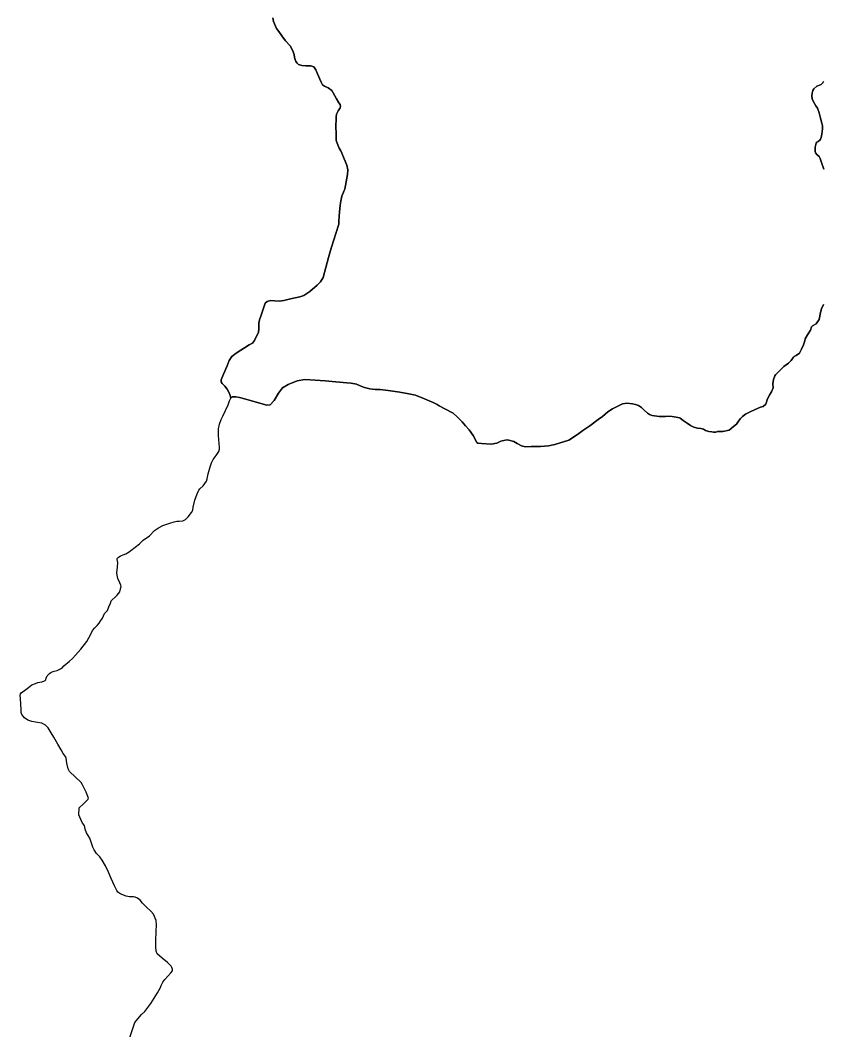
# Model space of a CAD drawing. Header units: millimetres. Extents: x 163919 to 195198, y 430116 to 478891.
# Drawn here: x 165923 to 169095, y 447692 to 451687 of the extents above; entities that cross this region are included whole.
import ezdxf

# ---------------------------------------------------------------- set-up
doc = ezdxf.new("R2010")
doc.units = ezdxf.units.MM
for name, color, linetype in [('#SK(지방하천)_2', 6, 'Continuous'), ('#SK01', 6, 'Continuous'), ('#SK02', 6, 'Continuous'), ('#SK03', 2, 'Continuous'), ('#SK04', 2, 'Continuous')]:
    doc.layers.add(name, color=color, linetype=linetype)

msp = doc.modelspace()

# ---------------------------------------------------------------- linework, layer by layer
at = {"layer": '#SK(지방하천)_2'}
for points in [[(169099.6, 451098.7), (169090.2, 451124.9), (169085.6, 451139.9), (169080.6, 451148.1), (169073.5, 451155.6), (169066.5, 451163), (169064.9, 451168.4), (169065.3, 451177), (169066, 451185), (169066.2, 451190.7), (169067.8, 451195.6), (169069.6, 451200.9), (169072.6, 451205), (169077.4, 451207.9), (169084.4, 451213.3), (169087, 451217.4), (169088.9, 451224.1), (169092.1, 451236.1), (169093.8, 451257.7), (169094.3, 451269.8), (169092.2, 451279.6), (169086.5, 451300), (169081.4, 451321.5), (169074.2, 451339.2), (169067.8, 451348.8), (169057, 451366.9), (169053.4, 451376.5), (169052.2, 451388.6), (169052.9, 451399.3), (169055.6, 451409.3), (169059.7, 451416.6), (169071.5, 451426.2), (169076, 451428.3), (169089.4, 451433.7), (169095.3, 451439.6), (169098.4, 451444.7)], [(166353.3, 447658.3), (166371.6, 447713.5), (166376.2, 447724.8), (166381.2, 447731.2), (166402.2, 447756.1), (166415.1, 447768.7), (166439.2, 447799.4), (166465.5, 447842), (166476.3, 447860), (166479.8, 447871), (166486.4, 447884.3), (166495.1, 447895.3), (166517.6, 447920.9), (166524.2, 447929.1), (166524.5, 447935.1), (166521.9, 447942.9), (166519.2, 447947.3), (166505, 447961.5), (166484.5, 447979), (166464.5, 447996.6), (166459.8, 448006.4), (166458.8, 448024.5), (166458.9, 448045.8), (166460.8, 448086.6), (166461.8, 448109.3), (166459.8, 448127.6), (166449.7, 448152.7), (166439.7, 448165.2), (166422, 448180.3), (166406, 448196.6), (166396.5, 448208.8), (166386.9, 448216.6), (166377.1, 448220.9), (166370.8, 448221.4), (166355.2, 448221.6), (166342.1, 448224.5), (166324.5, 448231.5), (166316.4, 448235.1), (166309, 448240.8), (166304.2, 448246.7), (166295, 448264.6), (166282.5, 448294.1), (166271.6, 448318.9), (166259.3, 448344.1), (166247, 448366.4), (166237, 448379.2), (166234.4, 448381.9), (166224.5, 448392.5), (166214.9, 448407.5), (166210.1, 448418.7), (166197.6, 448454.1), (166185.1, 448474.5), (166179.8, 448489.7), (166176.8, 448503.2), (166168.4, 448512.6), (166162.5, 448527.4), (166154.2, 448545.5), (166156.1, 448574.2), (166172.4, 448589.4), (166191.3, 448608), (166192.5, 448612), (166184, 448634.9), (166168.8, 448664.4), (166163.4, 448673.5), (166117.4, 448717.6), (166112.1, 448727.8), (166107, 448749.8), (166105, 448769.3), (166101.5, 448776.9), (166092.6, 448788.8), (166084, 448802.3), (166070.9, 448824.7), (166055.9, 448852.9), (166045.4, 448869.4), (166032.7, 448889.5), (166022.4, 448900.7), (166008.3, 448908.2), (165991, 448910.9), (165968.4, 448914.4), (165952.8, 448920.6), (165939.7, 448929.9), (165929.4, 448942.7), (165926.3, 448950.8), (165926, 448960.6), (165925.6, 448982.9), (165924.2, 449005.5), (165922.7, 449017.2), (165923.4, 449023.6), (165927.1, 449028.8), (165939.2, 449037.9), (165956, 449049.1), (165968.8, 449059.3), (165982.7, 449065.5), (165992.8, 449068.5), (166008.3, 449071.8), (166016.1, 449074), (166021.6, 449077.3), (166023.9, 449080.2), (166025.5, 449086.1), (166029.7, 449094.9), (166033.1, 449099), (166038.4, 449104.1), (166043.3, 449108.1), (166049, 449111.7), (166057.6, 449114.3), (166069.2, 449116.9), (166081.6, 449122.4), (166089.4, 449128.6), (166095.3, 449134.7), (166117.9, 449153.4), (166129.5, 449163.3), (166141.9, 449177.4), (166162.3, 449201.1), (166185.5, 449230.5), (166194.6, 449245.3), (166203.6, 449263.3), (166208.7, 449274.3), (166217.6, 449285), (166227.6, 449294.4), (166234.4, 449303.4), (166242, 449313.8), (166247.5, 449324), (166256.6, 449341.2), (166260.1, 449345.3), (166263.1, 449348.4), (166267.2, 449353.7), (166272.8, 449367.7), (166279.2, 449383.1), (166282.9, 449391.6), (166285.9, 449395.9), (166298.2, 449406.4), (166305.8, 449414), (166316.2, 449427.9), (166320.8, 449444.7), (166321.2, 449448.6), (166320.9, 449454.2), (166317, 449463.2), (166309.2, 449480.6), (166306.5, 449493.5), (166305.1, 449502.9), (166307, 449524.6), (166308.7, 449543.4), (166306.3, 449555.2), (166306.5, 449559), (166311.8, 449564.8), (166317.7, 449568.2), (166323.6, 449571.7), (166329.4, 449573.7), (166340.8, 449578.2), (166354, 449585.7), (166359.5, 449590.6), (166394.4, 449616.9), (166409.4, 449631.1), (166433.4, 449649.2), (166454.1, 449670.3), (166469.1, 449681.1), (166486.2, 449689.6), (166514.8, 449698.7), (166531.8, 449703.6), (166541.8, 449706.4), (166551.7, 449707), (166565.5, 449708.1), (166575.9, 449712.9), (166587.1, 449723.7), (166599.7, 449741.1), (166604.7, 449749.9), (166606.8, 449761.9), (166613.5, 449790.4), (166621.8, 449815.1), (166628.7, 449829.3), (166633.2, 449834.9), (166646.4, 449846.7), (166659.4, 449864.5), (166662.4, 449873.8), (166665.8, 449893.4), (166673.9, 449921), (166678.8, 449937.3), (166686.1, 449950.5), (166697.3, 449966), (166708, 449982.6), (166710.5, 449991.9), (166710.5, 449998.3), (166706.6, 450045.3), (166706.9, 450072.3), (166710.5, 450090.5), (166717.3, 450108.8), (166723.8, 450122.5), (166745.3, 450166.4), (166749.6, 450182), (166755, 450192.8), (166760.7, 450198.8), (166763.8, 450198.8), (166775.2, 450198.2), (166790, 450196), (166814.5, 450188.8), (166864.7, 450174.9), (166897.3, 450165.2), (166911.1, 450166.3), (166926.3, 450183.2), (166943.3, 450213.2), (166959.8, 450233.4), (166981.9, 450247.3), (167017.3, 450262), (167048.3, 450266.5), (167088.2, 450264.4), (167128.9, 450261.5), (167170.4, 450257.2), (167213.8, 450253.3), (167230.7, 450253), (167252, 450248.1), (167267.1, 450241.8), (167284.1, 450234.6), (167305, 450229.7), (167325.4, 450227.7), (167346.3, 450227.6), (167377.3, 450223.8), (167423.7, 450217.4), (167459.2, 450210.2), (167485.6, 450204.5), (167520.8, 450190.9), (167557.8, 450175), (167570.6, 450168.2), (167579, 450163.3), (167601.8, 450150.7), (167634.2, 450133.9), (167650.7, 450118.8), (167669.4, 450099.7), (167683.1, 450083.4), (167697.5, 450068.5), (167713.1, 450044.9), (167727.6, 450018.3), (167732.3, 450014.7), (167746.2, 450014), (167785.1, 450011.5), (167807.3, 450015.2), (167822.8, 450023.2), (167846.5, 450028.1), (167854.9, 450027.4), (167874.6, 450021.3), (167887.7, 450014.5), (167904.6, 450004.9), (167919.8, 450001.1), (167942.5, 450001.8), (167979.8, 450001.8), (168011.5, 450004.4), (168035.8, 450010.5), (168090.9, 450026.9), (168126.4, 450049.4), (168147.4, 450064.7), (168174.7, 450084.2), (168207.4, 450108.3), (168224.2, 450121), (168245.8, 450138.7), (168264.5, 450151.5), (168287.7, 450163.1), (168303.9, 450170.6), (168321.3, 450173.2), (168342.6, 450171.2), (168355.2, 450167.9), (168367.4, 450163.8), (168378.5, 450156.1), (168389.8, 450145.6), (168402.2, 450134.1), (168410.4, 450128.3), (168420.9, 450123.9), (168448.5, 450121.2), (168473.6, 450120.9), (168485, 450121.3), (168499.5, 450120.1), (168515.8, 450118.1), (168529.3, 450115.1), (168531.8, 450113.9), (168543, 450104.7), (168551, 450099.6), (168559.3, 450094.5), (168572.6, 450084.4), (168585.2, 450078.9), (168599.9, 450074.3), (168613, 450072.8), (168619.1, 450072.4), (168623.8, 450070.6), (168632.1, 450065.4), (168644.7, 450061.8), (168656.9, 450059.6), (168663.6, 450058.4), (168672.7, 450058.9), (168679.5, 450060.9), (168685.3, 450061.9), (168700.5, 450060.8), (168725.4, 450066.9), (168742.9, 450081.6), (168753.8, 450090.9), (168762, 450102), (168769.8, 450112.2), (168778.2, 450120), (168789.9, 450129.7), (168808.2, 450138.5), (168828.7, 450147.7), (168849.6, 450157), (168860.3, 450160.7), (168869.9, 450169), (168877.4, 450191), (168886.4, 450208), (168892.6, 450218.6), (168898.9, 450234.2), (168898, 450250), (168901, 450267.3), (168906.5, 450281.5), (168908.8, 450285.4), (168934.2, 450309.7), (168941.5, 450317.8), (168959.5, 450331.1), (168971, 450342.5), (168979.2, 450355.1), (168982.7, 450358.2), (168990.4, 450362.3), (169003.6, 450370.7), (169011, 450386.6), (169019.4, 450404), (169024.1, 450419.5), (169025.4, 450428), (169035.7, 450444.1), (169046.3, 450461.9), (169051.4, 450475.1), (169055.1, 450479.5), (169069.5, 450487.1), (169080.8, 450503.8), (169086.7, 450531.2), (169090.6, 450545.8), (169098, 450563.4)]]:
    msp.add_lwpolyline(points, dxfattribs=at)
at = {"layer": '#SK01'}
for points in [[(166922, 451696.9), (166924.1, 451682.4), (166927.6, 451672.7), (166936, 451654.1), (166945.1, 451642.4), (166957.4, 451625.9), (166971.4, 451605.9), (166990.4, 451585.3), (166999.7, 451569.4), (167005.6, 451551.6), (167007.2, 451539.2), (167012.5, 451524.2), (167017.5, 451516.8), (167022.3, 451512), (167036.5, 451508.8), (167052.4, 451506.4), (167071.7, 451506.8), (167083.4, 451502.5), (167091.5, 451491.3), (167098.6, 451475.7), (167112.2, 451442.3), (167117.7, 451431.4), (167126.1, 451426.1), (167140.6, 451419.4), (167154.2, 451409), (167159.5, 451400.2), (167172.6, 451376.8), (167182.1, 451360.8), (167188, 451353.4), (167189.1, 451346.4), (167187.7, 451341.1), (167179.3, 451329.2), (167173.5, 451315.4), (167172.1, 451305), (167171.4, 451289.3), (167169.8, 451276.9), (167169.8, 451261.6), (167171.2, 451242.7), (167171.3, 451226.5), (167172, 451214.1), (167173.5, 451207.5), (167180.5, 451187.4), (167183.3, 451181.9), (167190.1, 451170.3), (167194.5, 451161.8), (167201, 451146.2), (167203.9, 451139.2), (167213.3, 451113.9), (167217.7, 451096.1), (167217.2, 451077.3), (167206.4, 451019.5), (167203.9, 451013.7), (167194.7, 450991.1), (167189.1, 450965.5), (167187.4, 450954.9), (167184.3, 450930.2), (167182.6, 450892.3), (167181.9, 450880.3), (167171.1, 450843.6), (167163.3, 450822.5), (167152.5, 450786.7), (167141.4, 450749.5), (167120.2, 450670.1), (167109.4, 450653.3), (167096.4, 450639.6), (167067.2, 450615.2), (167043.6, 450599.2), (167028.2, 450593.4), (166991.2, 450585.6), (166964.6, 450578.9), (166945.8, 450577), (166912.3, 450579.1), (166899, 450574.7), (166891, 450568.9), (166884.2, 450548.9), (166875.1, 450520.7), (166869, 450502.8), (166865.9, 450489.1), (166866.2, 450465.8), (166864.4, 450454), (166848.4, 450420.9), (166840.5, 450411), (166828.1, 450403.7), (166776.3, 450370.4), (166759.7, 450357.8), (166749, 450342.5), (166740.6, 450320.5), (166726.6, 450287.7), (166716.9, 450265.2), (166716.9, 450258), (166721.7, 450251.5), (166731.4, 450239.9), (166741.5, 450228), (166749, 450214.8), (166752.7, 450203.7), (166755, 450192.8)], [(169099.6, 451098.7), (169090.2, 451124.9), (169085.6, 451139.9), (169080.6, 451148.1), (169073.5, 451155.6), (169066.5, 451163), (169064.9, 451168.4), (169065.3, 451177), (169066, 451185), (169066.2, 451190.7), (169067.8, 451195.6), (169069.6, 451200.9), (169072.6, 451205), (169077.4, 451207.9), (169084.4, 451213.3), (169087, 451217.4), (169088.9, 451224.1), (169092.1, 451236.1), (169093.8, 451257.7), (169094.3, 451269.8), (169092.2, 451279.6), (169086.5, 451300), (169081.4, 451321.5), (169074.2, 451339.2), (169067.8, 451348.8), (169057, 451366.9), (169053.4, 451376.5), (169052.2, 451388.6), (169052.9, 451399.3), (169055.6, 451409.3), (169059.7, 451416.6), (169071.5, 451426.2), (169076, 451428.3), (169089.4, 451433.7), (169095.3, 451439.6), (169098.4, 451444.7)], [(166755, 450192.8), (166760.7, 450198.8), (166763.8, 450198.8), (166775.2, 450198.2), (166790, 450196), (166814.5, 450188.8), (166864.7, 450174.9), (166897.3, 450165.2), (166911.1, 450166.3), (166926.3, 450183.2), (166943.3, 450213.2), (166959.8, 450233.4), (166981.9, 450247.3), (167017.3, 450262), (167048.3, 450266.5), (167088.2, 450264.4), (167128.9, 450261.5), (167170.4, 450257.2), (167213.8, 450253.3), (167230.7, 450253), (167252, 450248.1), (167267.1, 450241.8), (167284.1, 450234.6), (167305, 450229.7), (167325.4, 450227.7), (167346.3, 450227.6), (167377.3, 450223.8), (167423.7, 450217.4), (167459.2, 450210.2), (167485.6, 450204.5), (167520.8, 450190.9), (167557.8, 450175), (167570.6, 450168.2), (167579, 450163.3), (167601.8, 450150.7), (167634.2, 450133.9), (167650.7, 450118.8), (167669.4, 450099.7), (167683.1, 450083.4), (167697.5, 450068.5), (167713.1, 450044.9), (167727.6, 450018.3), (167732.3, 450014.7), (167746.2, 450014), (167785.1, 450011.5), (167807.3, 450015.2), (167822.8, 450023.2), (167846.5, 450028.1), (167854.9, 450027.4), (167874.6, 450021.3), (167887.7, 450014.5), (167904.6, 450004.9), (167919.8, 450001.1), (167942.5, 450001.8), (167979.8, 450001.8), (168011.5, 450004.4), (168035.8, 450010.5), (168090.9, 450026.9), (168126.4, 450049.4), (168147.4, 450064.7), (168174.7, 450084.2), (168207.4, 450108.3), (168224.2, 450121), (168245.8, 450138.7), (168264.5, 450151.5), (168287.7, 450163.1), (168303.9, 450170.6), (168321.3, 450173.2), (168342.6, 450171.2), (168355.2, 450167.9), (168367.4, 450163.8), (168378.5, 450156.1), (168389.8, 450145.6), (168402.2, 450134.1), (168410.4, 450128.3), (168420.9, 450123.9), (168448.5, 450121.2), (168473.6, 450120.9), (168485, 450121.3), (168499.5, 450120.1), (168515.8, 450118.1), (168529.3, 450115.1), (168531.8, 450113.9), (168543, 450104.7), (168551, 450099.6), (168559.3, 450094.5), (168572.6, 450084.4), (168585.2, 450078.9), (168599.9, 450074.3), (168613, 450072.8), (168619.1, 450072.4), (168623.8, 450070.6), (168632.1, 450065.4), (168644.7, 450061.8), (168656.9, 450059.6), (168663.6, 450058.4), (168672.7, 450058.9), (168679.5, 450060.9), (168685.3, 450061.9), (168700.5, 450060.8), (168725.4, 450066.9), (168742.9, 450081.6), (168753.8, 450090.9), (168762, 450102), (168769.8, 450112.2), (168778.2, 450120), (168789.9, 450129.7), (168808.2, 450138.5), (168828.7, 450147.7), (168849.6, 450157), (168860.3, 450160.7), (168869.9, 450169), (168877.4, 450191), (168886.4, 450208), (168892.6, 450218.6), (168898.9, 450234.2), (168898, 450250), (168901, 450267.3), (168906.5, 450281.5), (168908.8, 450285.4), (168934.2, 450309.7), (168941.5, 450317.8), (168959.5, 450331.1), (168971, 450342.5), (168979.2, 450355.1), (168982.7, 450358.2), (168990.4, 450362.3), (169003.6, 450370.7), (169011, 450386.6), (169019.4, 450404), (169024.1, 450419.5), (169025.4, 450428), (169035.7, 450444.1), (169046.3, 450461.9), (169051.4, 450475.1), (169055.1, 450479.5), (169069.5, 450487.1), (169080.8, 450503.8), (169086.7, 450531.2), (169090.6, 450545.8), (169098, 450563.4)]]:
    msp.add_lwpolyline(points, dxfattribs=at)
at = {"layer": '#SK02'}
for points in [[(166922, 451696.9), (166924.1, 451682.4), (166927.6, 451672.7), (166936, 451654.1), (166945.1, 451642.4), (166957.4, 451625.9), (166971.4, 451605.9), (166990.4, 451585.3), (166999.7, 451569.4), (167005.6, 451551.6), (167007.2, 451539.2), (167012.5, 451524.2), (167017.5, 451516.8), (167022.3, 451512), (167036.5, 451508.8), (167052.4, 451506.4), (167071.7, 451506.8), (167083.4, 451502.5), (167091.5, 451491.3), (167098.6, 451475.7), (167112.2, 451442.3), (167117.7, 451431.4), (167126.1, 451426.1), (167140.6, 451419.4), (167154.2, 451409), (167159.5, 451400.2), (167172.6, 451376.8), (167182.1, 451360.8), (167188, 451353.4), (167189.1, 451346.4), (167187.7, 451341.1), (167179.3, 451329.2), (167173.5, 451315.4), (167172.1, 451305), (167171.4, 451289.3), (167169.8, 451276.9), (167169.8, 451261.6), (167171.2, 451242.7), (167171.3, 451226.5), (167172, 451214.1), (167173.5, 451207.5), (167180.5, 451187.4), (167183.3, 451181.9), (167190.1, 451170.3), (167194.5, 451161.8), (167201, 451146.2), (167203.9, 451139.2), (167213.3, 451113.9), (167217.7, 451096.1), (167217.2, 451077.3), (167206.4, 451019.5), (167203.9, 451013.7), (167194.7, 450991.1), (167189.1, 450965.5), (167187.4, 450954.9), (167184.3, 450930.2), (167182.6, 450892.3), (167181.9, 450880.3), (167171.1, 450843.6), (167163.3, 450822.5), (167152.5, 450786.7), (167141.4, 450749.5), (167120.2, 450670.1), (167109.4, 450653.3), (167096.4, 450639.6), (167067.2, 450615.2), (167043.6, 450599.2), (167028.2, 450593.4), (166991.2, 450585.6), (166964.6, 450578.9), (166945.8, 450577), (166912.3, 450579.1), (166899, 450574.7), (166891, 450568.9), (166884.2, 450548.9), (166875.1, 450520.7), (166869, 450502.8), (166865.9, 450489.1), (166866.2, 450465.8), (166864.4, 450454), (166848.4, 450420.9), (166840.5, 450411), (166828.1, 450403.7), (166776.3, 450370.4), (166759.7, 450357.8), (166749, 450342.5), (166740.6, 450320.5), (166726.6, 450287.7), (166716.9, 450265.2), (166716.9, 450258), (166721.7, 450251.5), (166731.4, 450239.9), (166741.5, 450228), (166749, 450214.8), (166752.7, 450203.7), (166755, 450192.8)], [(169099.6, 451098.7), (169090.2, 451124.9), (169085.6, 451139.9), (169080.6, 451148.1), (169073.5, 451155.6), (169066.5, 451163), (169064.9, 451168.4), (169065.3, 451177), (169066, 451185), (169066.2, 451190.7), (169067.8, 451195.6), (169069.6, 451200.9), (169072.6, 451205), (169077.4, 451207.9), (169084.4, 451213.3), (169087, 451217.4), (169088.9, 451224.1), (169092.1, 451236.1), (169093.8, 451257.7), (169094.3, 451269.8), (169092.2, 451279.6), (169086.5, 451300), (169081.4, 451321.5), (169074.2, 451339.2), (169067.8, 451348.8), (169057, 451366.9), (169053.4, 451376.5), (169052.2, 451388.6), (169052.9, 451399.3), (169055.6, 451409.3), (169059.7, 451416.6), (169071.5, 451426.2), (169076, 451428.3), (169089.4, 451433.7), (169095.3, 451439.6), (169098.4, 451444.7)], [(166755, 450192.8), (166760.7, 450198.8), (166763.8, 450198.8), (166775.2, 450198.2), (166790, 450196), (166814.5, 450188.8), (166864.7, 450174.9), (166897.3, 450165.2), (166911.1, 450166.3), (166926.3, 450183.2), (166943.3, 450213.2), (166959.8, 450233.4), (166981.9, 450247.3), (167017.3, 450262), (167048.3, 450266.5), (167088.2, 450264.4), (167128.9, 450261.5), (167170.4, 450257.2), (167213.8, 450253.3), (167230.7, 450253), (167252, 450248.1), (167267.1, 450241.8), (167284.1, 450234.6), (167305, 450229.7), (167325.4, 450227.7), (167346.3, 450227.6), (167377.3, 450223.8), (167423.7, 450217.4), (167459.2, 450210.2), (167485.6, 450204.5), (167520.8, 450190.9), (167557.8, 450175), (167570.6, 450168.2), (167579, 450163.3), (167601.8, 450150.7), (167634.2, 450133.9), (167650.7, 450118.8), (167669.4, 450099.7), (167683.1, 450083.4), (167697.5, 450068.5), (167713.1, 450044.9), (167727.6, 450018.3), (167732.3, 450014.7), (167746.2, 450014), (167785.1, 450011.5), (167807.3, 450015.2), (167822.8, 450023.2), (167846.5, 450028.1), (167854.9, 450027.4), (167874.6, 450021.3), (167887.7, 450014.5), (167904.6, 450004.9), (167919.8, 450001.1), (167942.5, 450001.8), (167979.8, 450001.8), (168011.5, 450004.4), (168035.8, 450010.5), (168090.9, 450026.9), (168126.4, 450049.4), (168147.4, 450064.7), (168174.7, 450084.2), (168207.4, 450108.3), (168224.2, 450121), (168245.8, 450138.7), (168264.5, 450151.5), (168287.7, 450163.1), (168303.9, 450170.6), (168321.3, 450173.2), (168342.6, 450171.2), (168355.2, 450167.9), (168367.4, 450163.8), (168378.5, 450156.1), (168389.8, 450145.6), (168402.2, 450134.1), (168410.4, 450128.3), (168420.9, 450123.9), (168448.5, 450121.2), (168473.6, 450120.9), (168485, 450121.3), (168499.5, 450120.1), (168515.8, 450118.1), (168529.3, 450115.1), (168531.8, 450113.9), (168543, 450104.7), (168551, 450099.6), (168559.3, 450094.5), (168572.6, 450084.4), (168585.2, 450078.9), (168599.9, 450074.3), (168613, 450072.8), (168619.1, 450072.4), (168623.8, 450070.6), (168632.1, 450065.4), (168644.7, 450061.8), (168656.9, 450059.6), (168663.6, 450058.4), (168672.7, 450058.9), (168679.5, 450060.9), (168685.3, 450061.9), (168700.5, 450060.8), (168725.4, 450066.9), (168742.9, 450081.6), (168753.8, 450090.9), (168762, 450102), (168769.8, 450112.2), (168778.2, 450120), (168789.9, 450129.7), (168808.2, 450138.5), (168828.7, 450147.7), (168849.6, 450157), (168860.3, 450160.7), (168869.9, 450169), (168877.4, 450191), (168886.4, 450208), (168892.6, 450218.6), (168898.9, 450234.2), (168898, 450250), (168901, 450267.3), (168906.5, 450281.5), (168908.8, 450285.4), (168934.2, 450309.7), (168941.5, 450317.8), (168959.5, 450331.1), (168971, 450342.5), (168979.2, 450355.1), (168982.7, 450358.2), (168990.4, 450362.3), (169003.6, 450370.7), (169011, 450386.6), (169019.4, 450404), (169024.1, 450419.5), (169025.4, 450428), (169035.7, 450444.1), (169046.3, 450461.9), (169051.4, 450475.1), (169055.1, 450479.5), (169069.5, 450487.1), (169080.8, 450503.8), (169086.7, 450531.2), (169090.6, 450545.8), (169098, 450563.4)]]:
    msp.add_lwpolyline(points, dxfattribs=at)
at = {"layer": '#SK03', "ltscale": 10}
for points in [[(166755, 450192.8), (166752.7, 450203.7), (166749, 450214.8), (166741.5, 450228), (166731.4, 450239.9), (166721.7, 450251.5), (166716.9, 450258), (166716.9, 450265.2), (166726.6, 450287.7), (166740.6, 450320.5), (166749, 450342.5), (166759.7, 450357.8), (166776.3, 450370.4), (166828.1, 450403.7), (166840.5, 450411), (166848.4, 450420.9), (166864.4, 450454), (166866.2, 450465.8), (166865.9, 450489.1), (166869, 450502.8), (166875.1, 450520.7), (166884.2, 450548.9), (166891, 450568.9), (166899, 450574.7), (166912.3, 450579.1), (166945.8, 450577), (166964.6, 450578.9), (166991.2, 450585.6), (167028.2, 450593.4), (167043.6, 450599.2), (167067.2, 450615.2), (167096.4, 450639.6), (167109.4, 450653.3), (167120.2, 450670.1), (167141.4, 450749.5), (167152.5, 450786.7), (167163.3, 450822.5), (167171.1, 450843.6), (167181.9, 450880.3), (167182.6, 450892.3), (167184.3, 450930.2), (167187.4, 450954.9), (167189.1, 450965.5), (167194.7, 450991.1), (167203.9, 451013.7), (167206.4, 451019.5), (167217.2, 451077.3), (167217.7, 451096.1), (167213.3, 451113.9), (167203.9, 451139.2), (167201, 451146.2), (167194.5, 451161.8), (167190.1, 451170.3), (167183.3, 451181.9), (167180.5, 451187.4), (167173.5, 451207.5), (167172, 451214.1), (167171.3, 451226.5), (167171.2, 451242.7), (167169.8, 451261.6), (167169.8, 451276.9), (167171.4, 451289.3), (167172.1, 451305), (167173.5, 451315.4), (167179.3, 451329.2), (167187.7, 451341.1), (167189.1, 451346.4), (167188, 451353.4), (167182.1, 451360.8), (167172.6, 451376.8), (167159.5, 451400.2), (167154.2, 451409), (167140.6, 451419.4), (167126.1, 451426.1), (167117.7, 451431.4), (167112.2, 451442.3), (167098.6, 451475.7), (167091.5, 451491.3), (167083.4, 451502.5), (167071.7, 451506.8), (167052.4, 451506.4), (167036.5, 451508.8), (167022.3, 451512), (167017.5, 451516.8), (167012.5, 451524.2), (167007.2, 451539.2), (167005.6, 451551.6), (166999.7, 451569.4), (166990.4, 451585.3), (166971.4, 451605.9), (166957.4, 451625.9), (166945.1, 451642.4), (166936, 451654.1), (166927.6, 451672.7), (166924.1, 451682.4), (166922, 451696.9)], [(169098.4, 451444.7), (169095.3, 451439.6), (169089.4, 451433.7), (169076, 451428.3), (169071.5, 451426.2), (169059.7, 451416.6), (169055.6, 451409.3), (169052.9, 451399.3), (169052.2, 451388.6), (169053.4, 451376.5), (169057, 451366.9), (169067.8, 451348.8), (169074.2, 451339.2), (169081.4, 451321.5), (169086.5, 451300), (169092.2, 451279.6), (169094.3, 451269.8), (169093.8, 451257.7), (169092.1, 451236.1), (169088.9, 451224.1), (169087, 451217.4), (169084.4, 451213.3), (169077.4, 451207.9), (169072.6, 451205), (169069.6, 451200.9), (169067.8, 451195.6), (169066.2, 451190.7), (169066, 451185), (169065.3, 451177), (169064.9, 451168.4), (169066.5, 451163), (169073.5, 451155.6), (169080.6, 451148.1), (169085.6, 451139.9), (169090.2, 451124.9), (169099.6, 451098.7)], [(169098, 450563.4), (169090.6, 450545.8), (169086.7, 450531.2), (169080.8, 450503.8), (169069.5, 450487.1), (169055.1, 450479.5), (169051.4, 450475.1), (169046.3, 450461.9), (169035.7, 450444.1), (169025.4, 450428), (169024.1, 450419.5), (169019.4, 450404), (169011, 450386.6), (169003.6, 450370.7), (168990.4, 450362.3), (168982.7, 450358.2), (168979.2, 450355.1), (168971, 450342.5), (168959.5, 450331.1), (168941.5, 450317.8), (168934.2, 450309.7), (168908.8, 450285.4), (168906.5, 450281.5), (168901, 450267.3), (168898, 450250), (168898.9, 450234.2), (168892.6, 450218.6), (168886.4, 450208), (168877.4, 450191), (168869.9, 450169), (168860.3, 450160.7), (168849.6, 450157), (168828.7, 450147.7), (168808.2, 450138.5), (168789.9, 450129.7), (168778.2, 450120), (168769.8, 450112.2), (168762, 450102), (168753.8, 450090.9), (168742.9, 450081.6), (168725.4, 450066.9), (168700.5, 450060.8), (168685.3, 450061.9), (168679.5, 450060.9), (168672.7, 450058.9), (168663.6, 450058.4), (168656.9, 450059.6), (168644.7, 450061.8), (168632.1, 450065.4), (168623.8, 450070.6), (168619.1, 450072.4), (168613, 450072.8), (168599.9, 450074.3), (168585.2, 450078.9), (168572.6, 450084.4), (168559.3, 450094.5), (168551, 450099.6), (168543, 450104.7), (168531.8, 450113.9), (168529.3, 450115.1), (168515.8, 450118.1), (168499.5, 450120.1), (168485, 450121.3), (168473.6, 450120.9), (168448.5, 450121.2), (168420.9, 450123.9), (168410.4, 450128.3), (168402.2, 450134.1), (168389.8, 450145.6), (168378.5, 450156.1), (168367.4, 450163.8), (168355.2, 450167.9), (168342.6, 450171.2), (168321.3, 450173.2), (168303.9, 450170.6), (168287.7, 450163.1), (168264.5, 450151.5), (168245.8, 450138.7), (168224.2, 450121), (168207.4, 450108.3), (168174.7, 450084.2), (168147.4, 450064.7), (168126.4, 450049.4), (168090.9, 450026.9), (168035.8, 450010.5), (168011.5, 450004.4), (167979.8, 450001.8), (167942.5, 450001.8), (167919.8, 450001.1), (167904.6, 450004.9), (167887.7, 450014.5), (167874.6, 450021.3), (167854.9, 450027.4), (167846.5, 450028.1), (167822.8, 450023.2), (167807.3, 450015.2), (167785.1, 450011.5), (167746.2, 450014), (167732.3, 450014.7), (167727.6, 450018.3), (167713.1, 450044.9), (167697.5, 450068.5), (167683.1, 450083.4), (167669.4, 450099.7), (167650.7, 450118.8), (167634.2, 450133.9), (167601.8, 450150.7), (167579, 450163.3), (167570.6, 450168.2), (167557.8, 450175), (167520.8, 450190.9), (167485.6, 450204.5), (167459.2, 450210.2), (167423.7, 450217.4), (167377.3, 450223.8), (167346.3, 450227.6), (167325.4, 450227.7), (167305, 450229.7), (167284.1, 450234.6), (167267.1, 450241.8), (167252, 450248.1), (167230.7, 450253), (167213.8, 450253.3), (167170.4, 450257.2), (167128.9, 450261.5), (167088.2, 450264.4), (167048.3, 450266.5), (167017.3, 450262), (166981.9, 450247.3), (166959.8, 450233.4), (166943.3, 450213.2), (166926.3, 450183.2), (166911.1, 450166.3), (166897.3, 450165.2), (166864.7, 450174.9), (166814.5, 450188.8), (166790, 450196), (166775.2, 450198.2), (166763.8, 450198.8), (166760.7, 450198.8), (166755, 450192.8)]]:
    msp.add_lwpolyline(points, dxfattribs=at)
at = {"layer": '#SK04'}
for points in [[(166922, 451696.9), (166924.1, 451682.4), (166927.6, 451672.7), (166936, 451654.1), (166945.1, 451642.4), (166957.4, 451625.9), (166971.4, 451605.9), (166990.4, 451585.3), (166999.7, 451569.4), (167005.6, 451551.6), (167007.2, 451539.2), (167012.5, 451524.2), (167017.5, 451516.8), (167022.3, 451512), (167036.5, 451508.8), (167052.4, 451506.4), (167071.7, 451506.8), (167083.4, 451502.5), (167091.5, 451491.3), (167098.6, 451475.7), (167112.2, 451442.3), (167117.7, 451431.4), (167126.1, 451426.1), (167140.6, 451419.4), (167154.2, 451409), (167159.5, 451400.2), (167172.6, 451376.8), (167182.1, 451360.8), (167188, 451353.4), (167189.1, 451346.4), (167187.7, 451341.1), (167179.3, 451329.2), (167173.5, 451315.4), (167172.1, 451305), (167171.4, 451289.3), (167169.8, 451276.9), (167169.8, 451261.6), (167171.2, 451242.7), (167171.3, 451226.5), (167172, 451214.1), (167173.5, 451207.5), (167180.5, 451187.4), (167183.3, 451181.9), (167190.1, 451170.3), (167194.5, 451161.8), (167201, 451146.2), (167203.9, 451139.2), (167213.3, 451113.9), (167217.7, 451096.1), (167217.2, 451077.3), (167206.4, 451019.5), (167203.9, 451013.7), (167194.7, 450991.1), (167189.1, 450965.5), (167187.4, 450954.9), (167184.3, 450930.2), (167182.6, 450892.3), (167181.9, 450880.3), (167171.1, 450843.6), (167163.3, 450822.5), (167152.5, 450786.7), (167141.4, 450749.5), (167120.2, 450670.1), (167109.4, 450653.3), (167096.4, 450639.6), (167067.2, 450615.2), (167043.6, 450599.2), (167028.2, 450593.4), (166991.2, 450585.6), (166964.6, 450578.9), (166945.8, 450577), (166912.3, 450579.1), (166899, 450574.7), (166891, 450568.9), (166884.2, 450548.9), (166875.1, 450520.7), (166869, 450502.8), (166865.9, 450489.1), (166866.2, 450465.8), (166864.4, 450454), (166848.4, 450420.9), (166840.5, 450411), (166828.1, 450403.7), (166776.3, 450370.4), (166759.7, 450357.8), (166749, 450342.5), (166740.6, 450320.5), (166726.6, 450287.7), (166716.9, 450265.2), (166716.9, 450258), (166721.7, 450251.5), (166731.4, 450239.9), (166741.5, 450228), (166749, 450214.8), (166752.7, 450203.7), (166755, 450192.8)], [(169099.6, 451098.7), (169090.2, 451124.9), (169085.6, 451139.9), (169080.6, 451148.1), (169073.5, 451155.6), (169066.5, 451163), (169064.9, 451168.4), (169065.3, 451177), (169066, 451185), (169066.2, 451190.7), (169067.8, 451195.6), (169069.6, 451200.9), (169072.6, 451205), (169077.4, 451207.9), (169084.4, 451213.3), (169087, 451217.4), (169088.9, 451224.1), (169092.1, 451236.1), (169093.8, 451257.7), (169094.3, 451269.8), (169092.2, 451279.6), (169086.5, 451300), (169081.4, 451321.5), (169074.2, 451339.2), (169067.8, 451348.8), (169057, 451366.9), (169053.4, 451376.5), (169052.2, 451388.6), (169052.9, 451399.3), (169055.6, 451409.3), (169059.7, 451416.6), (169071.5, 451426.2), (169076, 451428.3), (169089.4, 451433.7), (169095.3, 451439.6), (169098.4, 451444.7)], [(166755, 450192.8), (166760.7, 450198.8), (166763.8, 450198.8), (166775.2, 450198.2), (166790, 450196), (166814.5, 450188.8), (166864.7, 450174.9), (166897.3, 450165.2), (166911.1, 450166.3), (166926.3, 450183.2), (166943.3, 450213.2), (166959.8, 450233.4), (166981.9, 450247.3), (167017.3, 450262), (167048.3, 450266.5), (167088.2, 450264.4), (167128.9, 450261.5), (167170.4, 450257.2), (167213.8, 450253.3), (167230.7, 450253), (167252, 450248.1), (167267.1, 450241.8), (167284.1, 450234.6), (167305, 450229.7), (167325.4, 450227.7), (167346.3, 450227.6), (167377.3, 450223.8), (167423.7, 450217.4), (167459.2, 450210.2), (167485.6, 450204.5), (167520.8, 450190.9), (167557.8, 450175), (167570.6, 450168.2), (167579, 450163.3), (167601.8, 450150.7), (167634.2, 450133.9), (167650.7, 450118.8), (167669.4, 450099.7), (167683.1, 450083.4), (167697.5, 450068.5), (167713.1, 450044.9), (167727.6, 450018.3), (167732.3, 450014.7), (167746.2, 450014), (167785.1, 450011.5), (167807.3, 450015.2), (167822.8, 450023.2), (167846.5, 450028.1), (167854.9, 450027.4), (167874.6, 450021.3), (167887.7, 450014.5), (167904.6, 450004.9), (167919.8, 450001.1), (167942.5, 450001.8), (167979.8, 450001.8), (168011.5, 450004.4), (168035.8, 450010.5), (168090.9, 450026.9), (168126.4, 450049.4), (168147.4, 450064.7), (168174.7, 450084.2), (168207.4, 450108.3), (168224.2, 450121), (168245.8, 450138.7), (168264.5, 450151.5), (168287.7, 450163.1), (168303.9, 450170.6), (168321.3, 450173.2), (168342.6, 450171.2), (168355.2, 450167.9), (168367.4, 450163.8), (168378.5, 450156.1), (168389.8, 450145.6), (168402.2, 450134.1), (168410.4, 450128.3), (168420.9, 450123.9), (168448.5, 450121.2), (168473.6, 450120.9), (168485, 450121.3), (168499.5, 450120.1), (168515.8, 450118.1), (168529.3, 450115.1), (168531.8, 450113.9), (168543, 450104.7), (168551, 450099.6), (168559.3, 450094.5), (168572.6, 450084.4), (168585.2, 450078.9), (168599.9, 450074.3), (168613, 450072.8), (168619.1, 450072.4), (168623.8, 450070.6), (168632.1, 450065.4), (168644.7, 450061.8), (168656.9, 450059.6), (168663.6, 450058.4), (168672.7, 450058.9), (168679.5, 450060.9), (168685.3, 450061.9), (168700.5, 450060.8), (168725.4, 450066.9), (168742.9, 450081.6), (168753.8, 450090.9), (168762, 450102), (168769.8, 450112.2), (168778.2, 450120), (168789.9, 450129.7), (168808.2, 450138.5), (168828.7, 450147.7), (168849.6, 450157), (168860.3, 450160.7), (168869.9, 450169), (168877.4, 450191), (168886.4, 450208), (168892.6, 450218.6), (168898.9, 450234.2), (168898, 450250), (168901, 450267.3), (168906.5, 450281.5), (168908.8, 450285.4), (168934.2, 450309.7), (168941.5, 450317.8), (168959.5, 450331.1), (168971, 450342.5), (168979.2, 450355.1), (168982.7, 450358.2), (168990.4, 450362.3), (169003.6, 450370.7), (169011, 450386.6), (169019.4, 450404), (169024.1, 450419.5), (169025.4, 450428), (169035.7, 450444.1), (169046.3, 450461.9), (169051.4, 450475.1), (169055.1, 450479.5), (169069.5, 450487.1), (169080.8, 450503.8), (169086.7, 450531.2), (169090.6, 450545.8), (169098, 450563.4)]]:
    msp.add_lwpolyline(points, dxfattribs=at)

doc.saveas('drawing.dxf')
